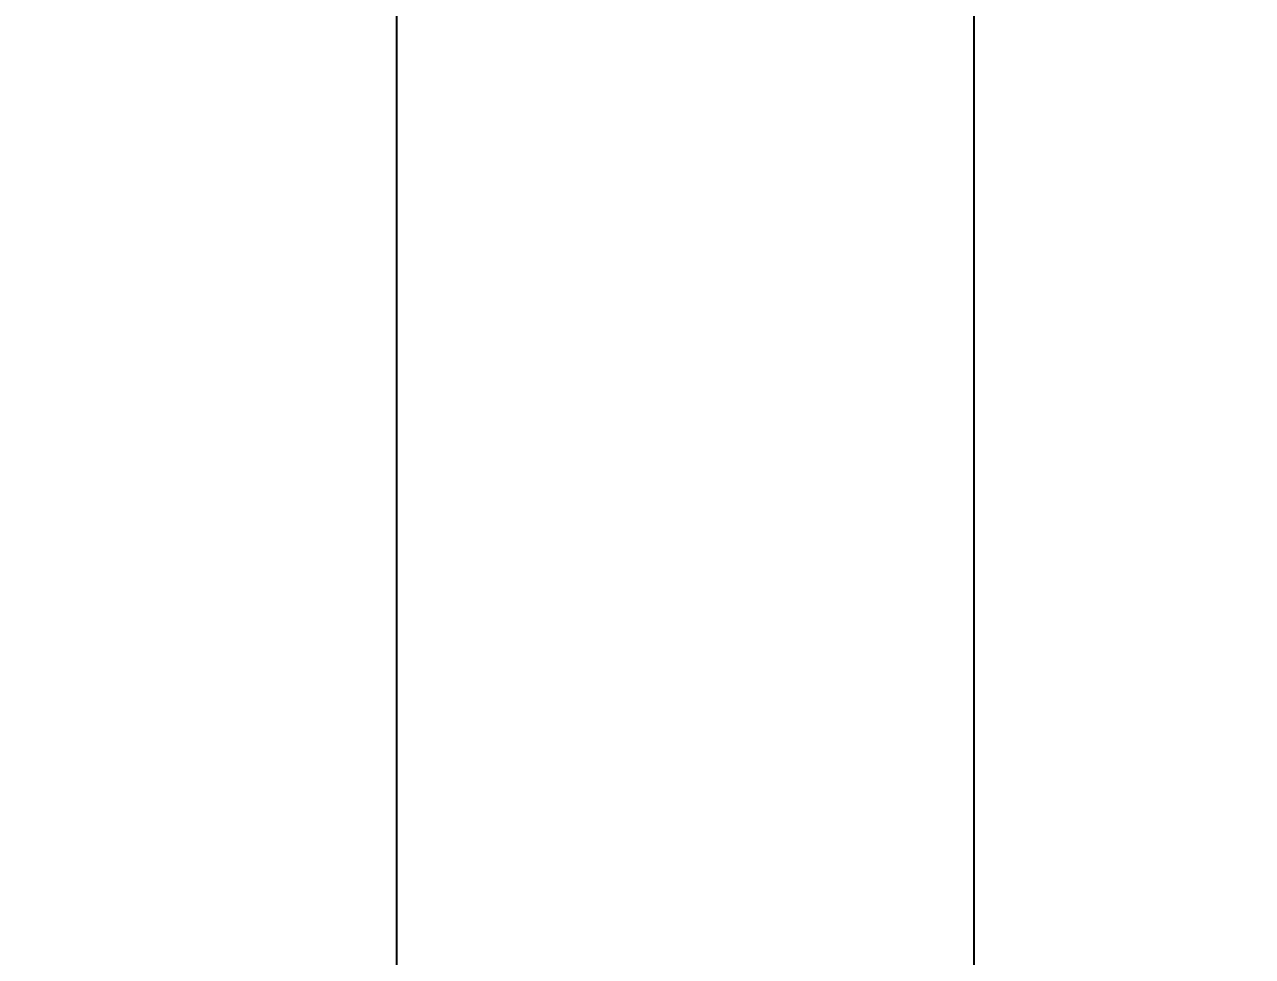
# Model space of a CAD drawing. Header units: millimetres. Extents: x -57981 to -54292, y 3591 to 5422.
# Drawn here: x -55665.4 to -55557.1, y 5138.8 to 5221 of the extents above; entities that cross this region are included whole.
import ezdxf

# ---------------------------------------------------------------- set-up
doc = ezdxf.new("R2010")
doc.units = ezdxf.units.MM
doc.styles.get("Standard").update_dxf_attribs({"font": 'arial.ttf'})
doc.dimstyles.new('ÖLÇÜ', dxfattribs={"dimtxt": 50, "dimasz": 20, "dimexe": 1.25, "dimexo": 30, "dimgap": 20, "dimtad": 0, "dimdec": 0, "dimtxsty": 'Standard', "dimcen": 2.5, "dimadec": 1, "dimazin": 0, "dimtfac": 1, "dimtdec": 0, "dimtmove": 0, "dimatfit": 3, "dimfxl": 1, "dimarcsym": 0})

# ---------------------------------------------------------------- blocks, each defined once
blk = doc.blocks.new('KASA')
blk.add_wipeout([(-0.005085234590566756, 64.19999980926741), (-4.263256414560601e-14, 2.842170943040401e-14), (91.08768777091666, -2.2363462903740583e-07), (91.08768777091666, 64.19999977636155)])
at = {"lineweight": -2}
blk.add_line((59.07201288470752, 64.19999977636155), (91.08768777091666, 64.19999977636155), dxfattribs=at)
blk = doc.blocks.new('*D32')
at = {"color": 0, "lineweight": -2, "transparency": 16777216}
for p, q in [((-55610.27275277007, 5264.003421943169), (-55633.85983164806, 5264.003421943169)), ((-55632.60983164806, 5244.003421943167), (-55632.60983164806, 4738.003930160132)), ((-55632.60983164806, 4047.393251473963), (-55632.60983164806, 4553.392743256996)), ((-55610.27275277007, 4027.393251473962), (-55633.85983164806, 4027.393251473962))]:
    blk.add_line(p, q, dxfattribs=at)
at = {"color": 0, "transparency": 16777216}
for points in [[(-55635.94316498139, 5244.003421943167), (-55629.27649831474, 5244.003421943167), (-55632.60983164806, 5264.003421943169)], [(-55635.94316498139, 4047.393251473963), (-55629.27649831474, 4047.393251473963), (-55632.60983164806, 4027.393251473962)]]:
    blk.add_solid(points, dxfattribs=at)
at = {"layer": 'Defpoints', "color": 0, "transparency": 16777216}
for p in [(-55580.27275277007, 5264.003421943169), (-55632.60983164806, 4027.393251473962), (-55580.27275277007, 4027.393251473962)]:
    blk.add_point(p, dxfattribs=at)
at = {"color": 0, "transparency": 16777216, "insert": (-55632.60983164806, 4645.698336708579), "char_height": 50, "attachment_point": 5, "rotation": 90}
blk.add_mtext('1237', dxfattribs=at)

msp = doc.modelspace()

# ---------------------------------------------------------------- block references
at = {"xscale": -1, "rotation": 90}
msp.add_blockref('KASA', (-55517.47275296083, 5303.198336708558), dxfattribs=at)

# ---------------------------------------------------------------- next in the draw order: linework, layer by layer
msp.add_line((-55581.67275273717, 5212.110648937651), (-55581.67275273717, 4079.286024479483))

# ---------------------------------------------------------------- next in the draw order: dimensions: what is measured, and where the dimension line sits
dim = msp.add_linear_dim(base=(-55632.60983164806, 4027.393251473962), p1=(-55580.27275277003, 5264.003421943165), p2=(-55580.27275277003, 4027.393251473959), angle=90, dimstyle='ÖLÇÜ')
dim.commit()
dim.dimension.update_dxf_attribs({"geometry": '*D32', "text_midpoint": (-55632.60983164806, 4645.698336708579)})

doc.saveas('drawing.dxf')
